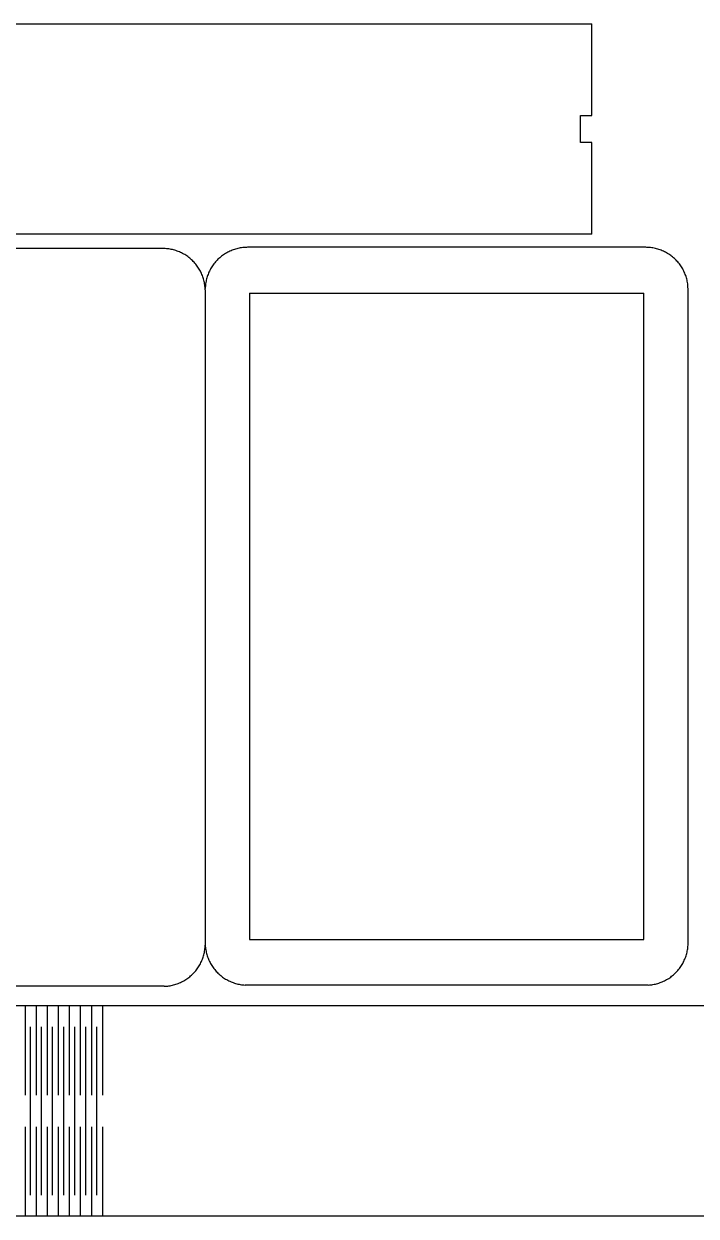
# Model space of a CAD drawing. Extents: x -522 to 522, y -270 to 270.
# Drawn here: x -167 to 137, y -270 to 268 of the extents above; entities that cross this region are included whole.
import ezdxf

# ---------------------------------------------------------------- set-up
doc = ezdxf.new("R2010")
doc.units = 0
doc.layers.get('0').update_dxf_attribs({"linetype": 'CONTINUOUS'})

msp = doc.modelspace()

# ---------------------------------------------------------------- linework, layer by layer
for p, q in [((-215.89, 268.19), (89.42, 268.19)), ((89.42, 226.72), (89.42, 268.19)), ((84.27, 214.65), (84.27, 226.72)), ((84.27, 226.72), (89.42, 226.72)), ((89.42, 214.65), (84.27, 214.65)), ((89.42, 173.19), (89.42, 214.65)), ((89.42, 173.19), (-215.89, 173.19)), ((-68.94, 167.03), (-69.48, 166.94)), ((-68.4, 167.1), (-68.94, 167.03)), ((-67.85, 167.15), (-68.4, 167.1)), ((-67.31, 167.19), (-67.85, 167.15)), ((-66.76, 167.22), (-67.31, 167.19)), ((-66.21, 167.23), (-66.76, 167.22)), ((113.79, 167.23), (-66.21, 167.23)), ((114.33, 167.22), (113.79, 167.23)), ((114.88, 167.19), (114.33, 167.22)), ((115.42, 167.15), (114.88, 167.19)), ((115.97, 167.1), (115.42, 167.15)), ((116.51, 167.03), (115.97, 167.1)), ((117.05, 166.94), (116.51, 167.03)), ((-104.48, 166.68), (-284.48, 166.68)), ((-103.93, 166.67), (-104.48, 166.68)), ((-103.39, 166.65), (-103.93, 166.67)), ((-102.84, 166.61), (-103.39, 166.65)), ((-102.3, 166.55), (-102.84, 166.61)), ((-101.75, 166.48), (-102.3, 166.55)), ((-101.21, 166.4), (-101.75, 166.48)), ((-100.68, 166.3), (-101.21, 166.4)), ((-100.14, 166.18), (-100.68, 166.3)), ((-99.61, 166.05), (-100.14, 166.18)), ((-99.08, 165.9), (-99.61, 166.05)), ((-98.56, 165.74), (-99.08, 165.9)), ((-98.04, 165.56), (-98.56, 165.74)), ((-97.53, 165.37), (-98.04, 165.56)), ((-97.02, 165.17), (-97.53, 165.37)), ((-96.52, 164.95), (-97.02, 165.17)), ((-96.03, 164.71), (-96.52, 164.95)), ((-95.54, 164.46), (-96.03, 164.71)), ((-95.06, 164.2), (-95.54, 164.46)), ((-94.59, 163.93), (-95.06, 164.2)), ((-94.12, 163.64), (-94.59, 163.93)), ((-93.67, 163.33), (-94.12, 163.64)), ((-93.22, 163.02), (-93.67, 163.33)), ((-92.78, 162.69), (-93.22, 163.02)), ((-92.35, 162.35), (-92.78, 162.69)), ((-91.94, 162), (-92.35, 162.35)), ((-91.53, 161.64), (-91.94, 162)), ((-91.13, 161.26), (-91.53, 161.64)), ((-79.57, 161.81), (-79.95, 161.42)), ((-79.17, 162.18), (-79.57, 161.81)), ((-78.76, 162.55), (-79.17, 162.18)), ((-78.34, 162.9), (-78.76, 162.55)), ((-77.91, 163.24), (-78.34, 162.9)), ((-77.47, 163.57), (-77.91, 163.24)), ((-77.03, 163.88), (-77.47, 163.57)), ((-76.57, 164.18), (-77.03, 163.88)), ((-76.11, 164.47), (-76.57, 164.18)), ((-75.63, 164.75), (-76.11, 164.47)), ((-75.15, 165.01), (-75.63, 164.75)), ((-74.67, 165.26), (-75.15, 165.01)), ((-74.17, 165.49), (-74.67, 165.26)), ((-73.67, 165.71), (-74.17, 165.49)), ((-73.16, 165.92), (-73.67, 165.71)), ((-72.65, 166.11), (-73.16, 165.92)), ((-72.13, 166.29), (-72.65, 166.11)), ((-71.61, 166.45), (-72.13, 166.29)), ((-71.08, 166.6), (-71.61, 166.45)), ((-70.55, 166.73), (-71.08, 166.6)), ((-70.02, 166.84), (-70.55, 166.73)), ((-69.48, 166.94), (-70.02, 166.84)), ((117.59, 166.84), (117.05, 166.94)), ((118.12, 166.73), (117.59, 166.84)), ((118.66, 166.6), (118.12, 166.73)), ((119.18, 166.45), (118.66, 166.6)), ((119.7, 166.29), (119.18, 166.45)), ((120.22, 166.11), (119.7, 166.29)), ((120.74, 165.92), (120.22, 166.11)), ((121.24, 165.71), (120.74, 165.92)), ((121.74, 165.49), (121.24, 165.71)), ((122.24, 165.26), (121.74, 165.49)), ((122.72, 165.01), (122.24, 165.26)), ((123.2, 164.75), (122.72, 165.01)), ((123.68, 164.47), (123.2, 164.75)), ((124.14, 164.18), (123.68, 164.47)), ((124.6, 163.88), (124.14, 164.18)), ((125.05, 163.57), (124.6, 163.88)), ((125.48, 163.24), (125.05, 163.57)), ((125.91, 162.9), (125.48, 163.24)), ((126.33, 162.55), (125.91, 162.9)), ((126.74, 162.18), (126.33, 162.55)), ((127.14, 161.81), (126.74, 162.18)), ((127.52, 161.42), (127.14, 161.81)), ((-90.74, 160.87), (-91.13, 161.26)), ((-90.37, 160.47), (-90.74, 160.87)), ((-90, 160.07), (-90.37, 160.47)), ((-89.65, 159.65), (-90, 160.07)), ((-89.31, 159.22), (-89.65, 159.65)), ((-88.98, 158.78), (-89.31, 159.22)), ((-88.67, 158.33), (-88.98, 158.78)), ((-88.37, 157.88), (-88.67, 158.33)), ((-88.08, 157.41), (-88.37, 157.88)), ((-87.8, 156.94), (-88.08, 157.41)), ((-87.54, 156.46), (-87.8, 156.94)), ((-87.29, 155.97), (-87.54, 156.46)), ((-83.41, 156.52), (-83.64, 156.03)), ((-83.16, 157.01), (-83.41, 156.52)), ((-82.89, 157.49), (-83.16, 157.01)), ((-82.62, 157.96), (-82.89, 157.49)), ((-82.33, 158.43), (-82.62, 157.96)), ((-82.03, 158.88), (-82.33, 158.43)), ((-81.71, 159.33), (-82.03, 158.88)), ((-81.38, 159.77), (-81.71, 159.33)), ((-81.04, 160.19), (-81.38, 159.77)), ((-80.69, 160.61), (-81.04, 160.19)), ((-80.33, 161.02), (-80.69, 160.61)), ((-79.95, 161.42), (-80.33, 161.02)), ((127.9, 161.02), (127.52, 161.42)), ((128.26, 160.61), (127.9, 161.02)), ((128.61, 160.19), (128.26, 160.61)), ((128.96, 159.77), (128.61, 160.19)), ((129.28, 159.33), (128.96, 159.77)), ((129.6, 158.88), (129.28, 159.33)), ((129.9, 158.43), (129.6, 158.88)), ((130.19, 157.96), (129.9, 158.43)), ((130.47, 157.49), (130.19, 157.96)), ((130.73, 157.01), (130.47, 157.49)), ((130.98, 156.52), (130.73, 157.01)), ((131.21, 156.03), (130.98, 156.52)), ((-87.06, 155.48), (-87.29, 155.97)), ((-86.84, 154.98), (-87.06, 155.48)), ((-86.63, 154.47), (-86.84, 154.98)), ((-86.44, 153.96), (-86.63, 154.47)), ((-86.26, 153.44), (-86.44, 153.96)), ((-86.1, 152.92), (-86.26, 153.44)), ((-85.95, 152.39), (-86.1, 152.92)), ((-85.82, 151.86), (-85.95, 152.39)), ((-85.71, 151.33), (-85.82, 151.86)), ((-85.6, 150.79), (-85.71, 151.33)), ((-85.09, 151.34), (-85.18, 150.8)), ((-84.99, 151.87), (-85.09, 151.34)), ((-84.87, 152.41), (-84.99, 151.87)), ((-84.74, 152.94), (-84.87, 152.41)), ((-84.59, 153.47), (-84.74, 152.94)), ((-84.43, 153.99), (-84.59, 153.47)), ((-84.26, 154.51), (-84.43, 153.99)), ((-84.07, 155.02), (-84.26, 154.51)), ((-83.86, 155.53), (-84.07, 155.02)), ((-83.64, 156.03), (-83.86, 155.53)), ((131.43, 155.53), (131.21, 156.03)), ((131.64, 155.02), (131.43, 155.53)), ((131.83, 154.51), (131.64, 155.02)), ((132, 153.99), (131.83, 154.51)), ((132.17, 153.47), (132, 153.99)), ((132.31, 152.94), (132.17, 153.47)), ((132.44, 152.41), (132.31, 152.94)), ((132.56, 151.87), (132.44, 152.41)), ((132.66, 151.34), (132.56, 151.87)), ((132.75, 150.8), (132.66, 151.34)), ((-85.52, 150.25), (-85.6, 150.79)), ((-85.45, 149.71), (-85.52, 150.25)), ((-85.39, 149.16), (-85.45, 149.71)), ((-85.36, 148.62), (-85.39, 149.16)), ((-85.37, 148.07), (-85.36, 148.34)), ((-85.37, 148.07), (-85.34, -148.02)), ((-85.25, 150.25), (-85.36, 148.62)), ((-85.36, 148.34), (-85.36, 148.62)), ((-85.18, 150.8), (-85.25, 150.25)), ((-65.31, 146.59), (112.89, 146.59)), ((-65.31, 146.59), (-65.31, -145.46)), ((112.89, -145.46), (112.89, 146.59)), ((132.82, 150.25), (132.75, 150.8)), ((132.87, 149.71), (132.82, 150.25)), ((132.94, 148.07), (132.87, 149.71)), ((132.94, -146.93), (132.94, 148.07)), ((-85.71, -151.28), (-85.6, -150.74)), ((-85.6, -150.74), (-85.52, -150.2)), ((-85.52, -150.2), (-85.45, -149.66)), ((-85.45, -149.66), (-85.39, -149.12)), ((-85.39, -149.12), (-85.36, -148.57)), ((-85.36, -148.57), (-85.34, -148.02)), ((-85.34, -148.02), (-85.3, -148.57)), ((-85.3, -148.57), (-85.25, -149.11)), ((-85.25, -149.11), (-85.18, -149.66)), ((-85.18, -149.66), (-85.09, -150.2)), ((-85.09, -150.2), (-84.99, -150.73)), ((-84.99, -150.73), (-84.87, -151.27)), ((-65.31, -145.46), (112.89, -145.46)), ((132.44, -151.27), (132.56, -150.73)), ((132.56, -150.73), (132.66, -150.2)), ((132.66, -150.2), (132.75, -149.66)), ((132.75, -149.66), (132.82, -149.11)), ((132.82, -149.11), (132.87, -148.57)), ((132.87, -148.57), (132.91, -148.02)), ((132.91, -148.02), (132.94, -146.93)), ((-87.54, -156.42), (-87.29, -155.93)), ((-87.29, -155.93), (-87.06, -155.43)), ((-87.06, -155.43), (-86.84, -154.93)), ((-86.84, -154.93), (-86.63, -154.43)), ((-86.63, -154.43), (-86.44, -153.91)), ((-86.44, -153.91), (-86.26, -153.4)), ((-86.26, -153.4), (-86.1, -152.87)), ((-86.1, -152.87), (-85.95, -152.35)), ((-85.95, -152.35), (-85.82, -151.82)), ((-85.82, -151.82), (-85.71, -151.28)), ((-84.87, -151.27), (-84.74, -151.8)), ((-84.74, -151.8), (-84.59, -152.33)), ((-84.59, -152.33), (-84.43, -152.85)), ((-84.43, -152.85), (-84.26, -153.37)), ((-84.26, -153.37), (-84.07, -153.88)), ((-84.07, -153.88), (-83.86, -154.39)), ((-83.86, -154.39), (-83.64, -154.89)), ((-83.64, -154.89), (-83.41, -155.38)), ((-83.41, -155.38), (-83.16, -155.87)), ((-83.16, -155.87), (-82.89, -156.35)), ((130.47, -156.35), (130.73, -155.87)), ((130.73, -155.87), (130.98, -155.38)), ((130.98, -155.38), (131.21, -154.89)), ((131.21, -154.89), (131.43, -154.39)), ((131.43, -154.39), (131.64, -153.88)), ((131.64, -153.88), (131.83, -153.37)), ((131.83, -153.37), (132, -152.85)), ((132, -152.85), (132.17, -152.33)), ((132.17, -152.33), (132.31, -151.8)), ((132.31, -151.8), (132.44, -151.27)), ((-91.94, -161.95), (-91.53, -161.59)), ((-91.53, -161.59), (-91.13, -161.21)), ((-91.13, -161.21), (-90.74, -160.83)), ((-90.74, -160.83), (-90.37, -160.43)), ((-90.37, -160.43), (-90, -160.02)), ((-90, -160.02), (-89.65, -159.6)), ((-89.65, -159.6), (-89.31, -159.17)), ((-89.31, -159.17), (-88.98, -158.74)), ((-88.98, -158.74), (-88.67, -158.29)), ((-88.67, -158.29), (-88.37, -157.83)), ((-88.37, -157.83), (-88.08, -157.37)), ((-88.08, -157.37), (-87.8, -156.9)), ((-87.8, -156.9), (-87.54, -156.42)), ((-82.89, -156.35), (-82.62, -156.82)), ((-82.62, -156.82), (-82.33, -157.29)), ((-82.33, -157.29), (-82.03, -157.74)), ((-82.03, -157.74), (-81.71, -158.19)), ((-81.71, -158.19), (-81.38, -158.63)), ((-81.38, -158.63), (-81.04, -159.06)), ((-81.04, -159.06), (-80.69, -159.47)), ((-80.69, -159.47), (-80.33, -159.88)), ((-80.33, -159.88), (-79.95, -160.28)), ((-79.95, -160.28), (-79.57, -160.67)), ((-79.57, -160.67), (-79.17, -161.04)), ((-79.17, -161.04), (-78.76, -161.41)), ((-78.76, -161.41), (-78.34, -161.76)), ((125.91, -161.76), (126.33, -161.41)), ((126.33, -161.41), (126.74, -161.04)), ((126.74, -161.04), (127.14, -160.67)), ((127.14, -160.67), (127.52, -160.28)), ((127.52, -160.28), (127.9, -159.88)), ((127.9, -159.88), (128.26, -159.47)), ((128.26, -159.47), (128.61, -159.06)), ((128.61, -159.06), (128.96, -158.63)), ((128.96, -158.63), (129.28, -158.19)), ((129.28, -158.19), (129.6, -157.74)), ((129.6, -157.74), (129.9, -157.29)), ((129.9, -157.29), (130.19, -156.82)), ((130.19, -156.82), (130.47, -156.35)), ((-103.93, -166.63), (-284.48, -166.63)), ((-103.93, -166.63), (-103.39, -166.6)), ((-103.39, -166.6), (-102.84, -166.56)), ((-102.84, -166.56), (-102.3, -166.51)), ((-102.3, -166.51), (-101.75, -166.44)), ((-101.75, -166.44), (-101.21, -166.35)), ((-101.21, -166.35), (-100.68, -166.25)), ((-100.68, -166.25), (-100.14, -166.14)), ((-100.14, -166.14), (-99.61, -166)), ((-99.61, -166), (-99.08, -165.86)), ((-99.08, -165.86), (-98.56, -165.7)), ((-98.56, -165.7), (-98.04, -165.52)), ((-98.04, -165.52), (-97.53, -165.33)), ((-97.53, -165.33), (-97.02, -165.12)), ((-97.02, -165.12), (-96.52, -164.9)), ((-96.52, -164.9), (-96.03, -164.67)), ((-96.03, -164.67), (-95.54, -164.42)), ((-95.54, -164.42), (-95.06, -164.16)), ((-95.06, -164.16), (-94.59, -163.88)), ((-94.59, -163.88), (-94.12, -163.59)), ((-94.12, -163.59), (-93.67, -163.29)), ((-93.67, -163.29), (-93.22, -162.97)), ((-93.22, -162.97), (-92.78, -162.65)), ((-92.78, -162.65), (-92.35, -162.31)), ((-92.35, -162.31), (-91.94, -161.95)), ((-78.34, -161.76), (-77.91, -162.1)), ((-77.91, -162.1), (-77.47, -162.43)), ((-77.47, -162.43), (-77.03, -162.74)), ((-77.03, -162.74), (-76.57, -163.05)), ((-76.57, -163.05), (-76.11, -163.33)), ((-76.11, -163.33), (-75.63, -163.61)), ((-75.63, -163.61), (-75.15, -163.87)), ((-75.15, -163.87), (-74.67, -164.12)), ((-74.67, -164.12), (-74.17, -164.36)), ((-74.17, -164.36), (-73.67, -164.58)), ((-73.67, -164.58), (-73.16, -164.78)), ((-73.16, -164.78), (-72.65, -164.97)), ((-72.65, -164.97), (-72.13, -165.15)), ((-72.13, -165.15), (-71.61, -165.31)), ((-71.61, -165.31), (-71.08, -165.46)), ((-71.08, -165.46), (-70.55, -165.59)), ((-70.55, -165.59), (-70.02, -165.7)), ((-70.02, -165.7), (-69.48, -165.81)), ((-69.48, -165.81), (-68.94, -165.89)), ((-68.94, -165.89), (-68.4, -165.96)), ((-68.4, -165.96), (-67.85, -166.02)), ((-67.85, -166.02), (-67.31, -166.06)), ((114.88, -166.06), (-67.31, -166.06)), ((114.88, -166.06), (115.42, -166.02)), ((115.42, -166.02), (115.97, -165.96)), ((115.97, -165.96), (116.51, -165.89)), ((116.51, -165.89), (117.05, -165.81)), ((117.05, -165.81), (117.59, -165.7)), ((117.59, -165.7), (118.12, -165.59)), ((118.12, -165.59), (118.66, -165.46)), ((118.66, -165.46), (119.18, -165.31)), ((119.18, -165.31), (119.7, -165.15)), ((119.7, -165.15), (120.22, -164.97)), ((120.22, -164.97), (120.74, -164.78)), ((120.74, -164.78), (121.24, -164.58)), ((121.24, -164.58), (121.74, -164.36)), ((121.74, -164.36), (122.24, -164.12)), ((122.24, -164.12), (122.72, -163.87)), ((122.72, -163.87), (123.2, -163.61)), ((123.2, -163.61), (123.68, -163.33)), ((123.68, -163.33), (124.14, -163.05)), ((124.14, -163.05), (124.6, -162.74)), ((124.6, -162.74), (125.05, -162.43)), ((125.05, -162.43), (125.48, -162.1)), ((125.48, -162.1), (125.91, -161.76)), ((-166.8, -175.47), (-171.8, -175.47)), ((-166.8, -175.47), (-166.8, -215.84)), ((-161.8, -175.47), (-166.8, -175.47)), ((-161.8, -175.47), (-161.8, -215.84)), ((-156.8, -175.47), (-161.8, -175.47)), ((-156.8, -175.47), (-156.8, -215.84)), ((-151.8, -175.47), (-156.8, -175.47)), ((-151.8, -175.47), (-151.8, -215.84)), ((-146.8, -175.47), (-151.8, -175.47)), ((-146.8, -175.47), (-146.8, -215.84)), ((-141.8, -175.47), (-146.8, -175.47)), ((-141.8, -175.47), (-141.8, -215.84)), ((-136.8, -175.47), (-141.8, -175.47)), ((-136.8, -175.47), (-136.8, -215.84)), ((-131.8, -175.47), (-136.8, -175.47)), ((-131.8, -175.47), (-131.8, -215.84)), ((140.19, -175.47), (-131.8, -175.47)), ((-164.3, -260.97), (-164.3, -184.97)), ((-159.3, -260.97), (-159.3, -184.97)), ((-154.3, -260.97), (-154.3, -184.97)), ((-149.3, -260.97), (-149.3, -184.97)), ((-144.3, -260.97), (-144.3, -184.97)), ((-139.3, -260.97), (-139.3, -184.97)), ((-134.3, -260.97), (-134.3, -184.97)), ((-166.8, -230.09), (-166.8, -270.47)), ((-161.8, -230.09), (-161.8, -270.47)), ((-156.8, -230.09), (-156.8, -270.47)), ((-151.8, -230.09), (-151.8, -270.47)), ((-146.8, -230.09), (-146.8, -270.47)), ((-141.8, -230.09), (-141.8, -270.47)), ((-136.8, -230.09), (-136.8, -270.47)), ((-131.8, -230.09), (-131.8, -270.47)), ((-166.8, -270.47), (-171.8, -270.47)), ((-161.8, -270.47), (-166.8, -270.47)), ((-156.8, -270.47), (-161.8, -270.47)), ((-151.8, -270.47), (-156.8, -270.47)), ((-146.8, -270.47), (-151.8, -270.47)), ((-141.8, -270.47), (-146.8, -270.47)), ((-136.8, -270.47), (-141.8, -270.47)), ((-131.8, -270.47), (-136.8, -270.47)), ((140.19, -270.47), (-131.8, -270.47))]:
    msp.add_line(p, q)

doc.saveas('drawing.dxf')
